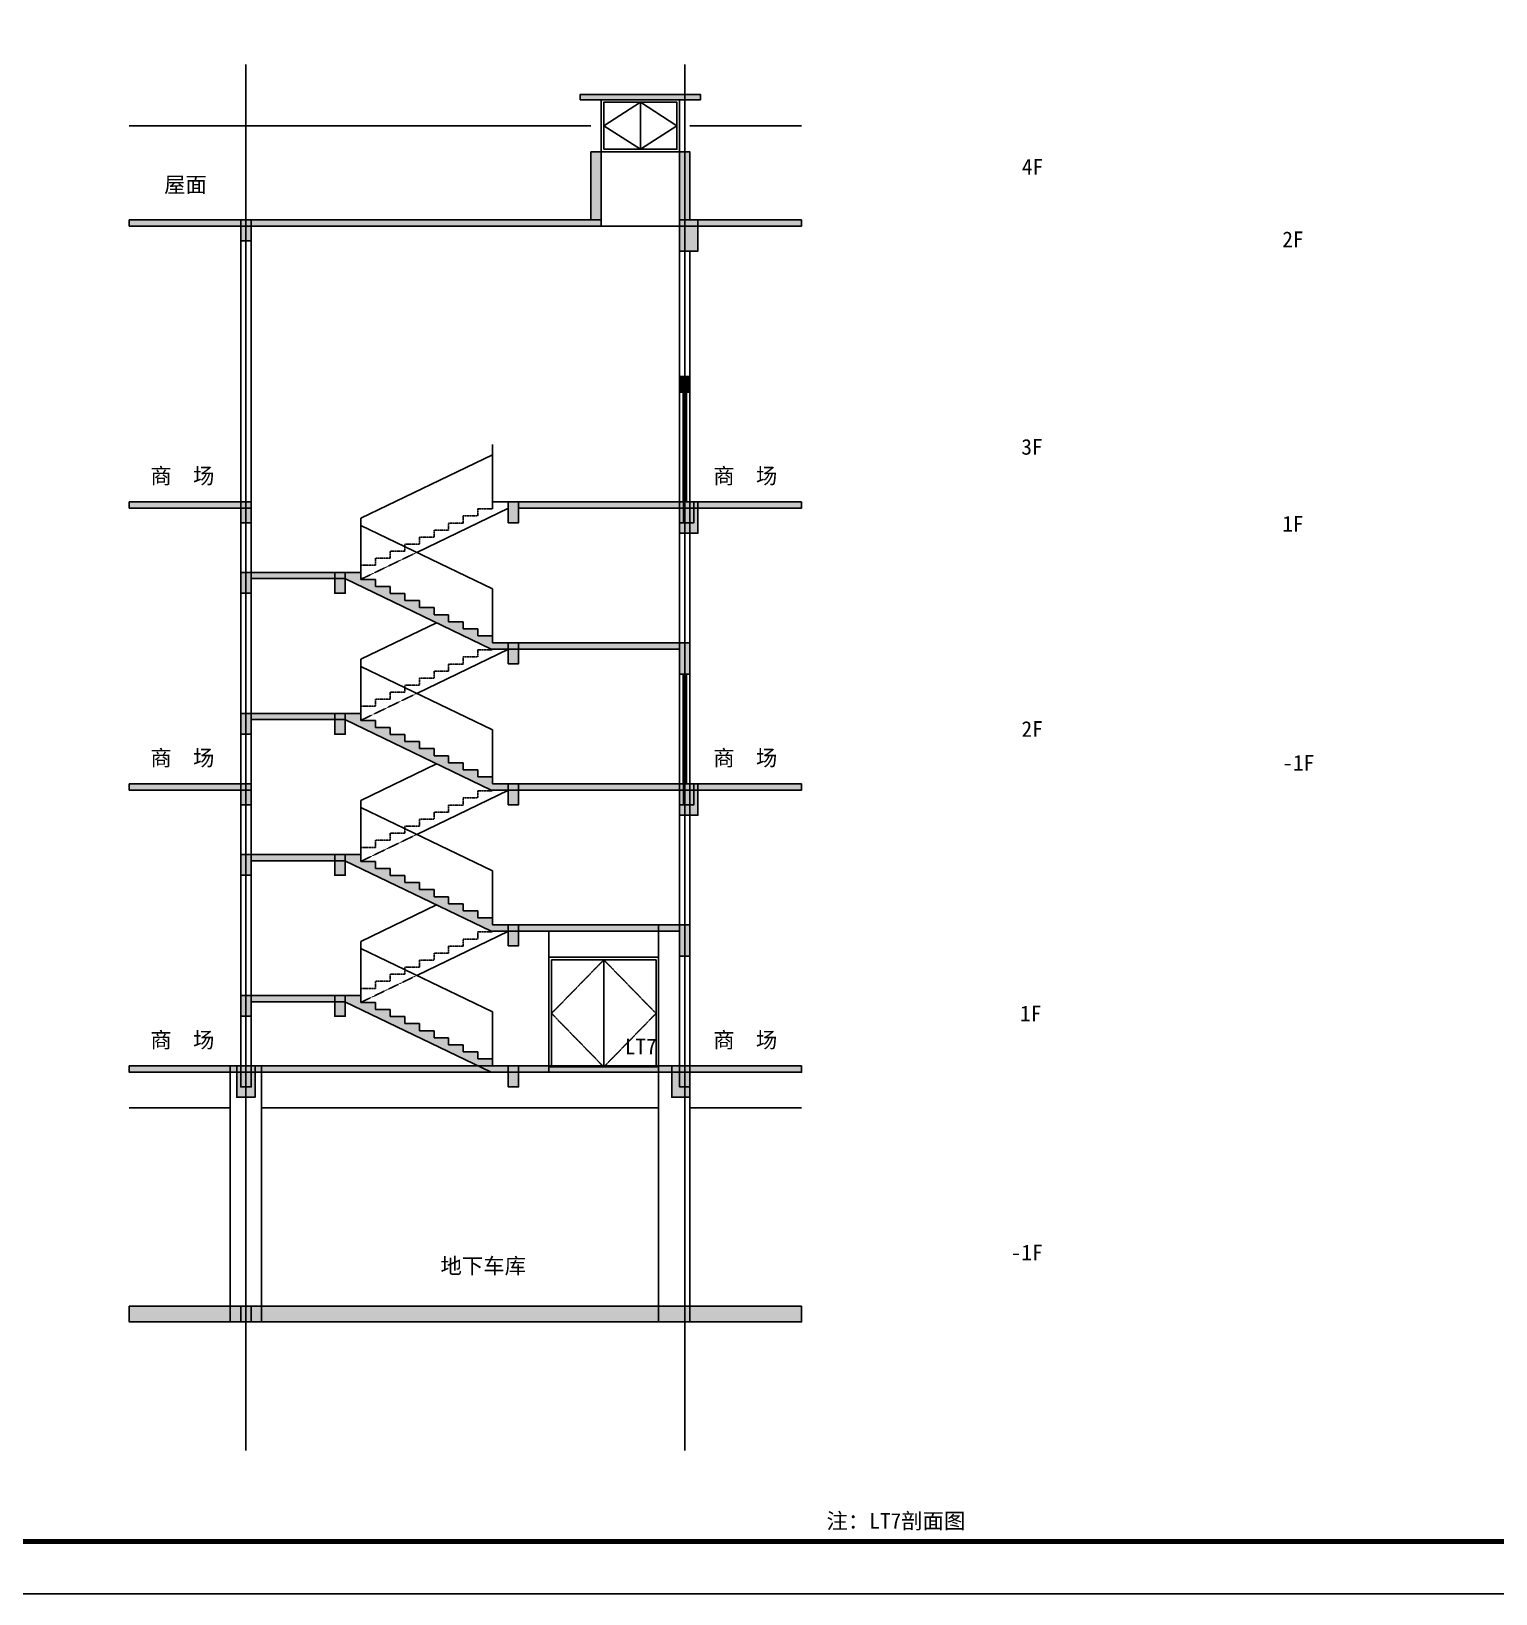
# Model space of a CAD drawing. Extents: x -737978 to 768813, y -372247 to 1140308.
# Drawn here: x -3534 to 24499, y -268610 to -238695 of the extents above; entities that cross this region are included whole.
import ezdxf

# ---------------------------------------------------------------- set-up
doc = ezdxf.new("R2010")
doc.units = 0
doc.header["$LTSCALE"] = 10
doc.header["$MEASUREMENT"] = 0
doc.linetypes.add('DASH', pattern=[0.35, 0.25, -0.1])
doc.layers.get('0').update_dxf_attribs({"linetype": 'CONTINUOUS'})
doc.layers.add('0-面积', color=2, linetype='CONTINUOUS', plot=False)
for name, color, linetype in [('A-WALL-GLAZ', 141, 'CONTINUOUS'), ('AXIS', 3, 'CONTINUOUS'), ('BORDER', 7, 'CONTINUOUS'), ('C-B', 7, 'CONTINUOUS'), ('DIM_LEAD', 3, 'CONTINUOUS'), ('J-COLU-梁柱', 30, 'CONTINUOUS'), ('PUB_HATCH', 8, 'CONTINUOUS'), ('PUB_TITLE', 4, 'CONTINUOUS'), ('S_E_STAIR', 4, 'CONTINUOUS')]:
    doc.layers.add(name, color=color, linetype=linetype)
doc.styles.add('_TCH_DYN', font='')
doc.styles.get('_TCH_DYN').set_extended_font_data('SimSun')

# ---------------------------------------------------------------- blocks, each defined once
blk = doc.blocks.new('A$C035B0F65')
at = {"layer": 'PUB_HATCH'}
blk.add_hatch(color=256, dxfattribs=at).paths.add_polyline_path([(200, 400), (200, 0), (0, 0), (0, 400)])
at = {"layer": 'J-COLU-梁柱'}
blk.add_lwpolyline([(200, 400), (200, 0), (0, 0), (0, 400)], close=True, dxfattribs=at)
blk = doc.blocks.new('A$C74714C7F')
at = {"layer": 'PUB_HATCH'}
blk.add_hatch(color=256, dxfattribs=at).paths.add_polyline_path([(350, 800), (350, 200), (0, 200), (0, 800)])
at = {"layer": 'J-COLU-梁柱'}
blk.add_lwpolyline([(350, 800), (350, 200), (0, 200), (0, 800)], close=True, dxfattribs=at)

msp = doc.modelspace()

# ---------------------------------------------------------------- hatches: boundary and pattern name
at = {"layer": 'C-B'}
h = msp.add_hatch(color=256, dxfattribs=at)
h.dxf.hatch_style = 1
h.paths.add_polyline_path([(9275.7, -240004.5), (6975.7, -240004.5), (6975.7, -239904.5), (9275.7, -239904.5)])
h = msp.add_hatch(color=256, dxfattribs=at)
h.dxf.hatch_style = 1
h.paths.add_polyline_path([(-1658.7, -242304.5), (7375.7, -242304.5), (7375.7, -242424.5), (-1658.7, -242424.5)])
h = msp.add_hatch(color=256, dxfattribs=at)
h.dxf.hatch_style = 1
h.paths.add_polyline_path([(11210.1, -242304.5), (8875.7, -242304.5), (8875.7, -242424.5), (11210.1, -242424.5)])
h = msp.add_hatch(color=256, dxfattribs=at)
h.dxf.hatch_style = 1
h.paths.add_polyline_path([(-1658.7, -247704.5), (675.7, -247704.5), (675.7, -247824.5), (-1658.7, -247824.5)])
h = msp.add_hatch(color=256, dxfattribs=at)
h.dxf.hatch_style = 1
h.paths.add_polyline_path([(11210.1, -247704.5), (8875.7, -247704.5), (8875.7, -247824.5), (11210.1, -247824.5)])
h = msp.add_hatch(color=256, dxfattribs=at)
h.dxf.hatch_style = 1
h.paths.add_polyline_path([(-1658.7, -253104.5), (675.7, -253104.5), (675.7, -253224.5), (-1658.7, -253224.5)])
h = msp.add_hatch(color=256, dxfattribs=at)
h.dxf.hatch_style = 1
h.paths.add_polyline_path([(11210.1, -253104.5), (8875.7, -253104.5), (8875.7, -253224.5), (11210.1, -253224.5)])
h = msp.add_hatch(color=256, dxfattribs=at)
h.dxf.hatch_style = 1
h.paths.add_polyline_path([(-1658.7, -258504.5), (675.7, -258504.5), (675.7, -258624.5), (-1658.7, -258624.5)])
h = msp.add_hatch(color=256, dxfattribs=at)
h.dxf.hatch_style = 1
h.paths.add_polyline_path([(11210.1, -258504.5), (675.7, -258504.5), (675.7, -258624.5), (11210.1, -258624.5)])
h = msp.add_hatch(color=256, dxfattribs=at)
h.dxf.hatch_style = 1
h.paths.add_polyline_path([(11210.1, -263104.5), (-1658.7, -263104.5), (-1658.7, -263404.5), (11210.1, -263404.5)])
at = {"layer": 'PUB_HATCH'}
for points in [[(7175.7, -241004.5), (7175.7, -242304.5), (7375.7, -242304.5), (7375.7, -241004.5)], [(8875.7, -241004.5), (8875.7, -242304.5), (9075.7, -242304.5), (9075.7, -241004.5)], [(8875.7, -245304.5), (8875.7, -245604.5), (9075.7, -245604.5), (9075.7, -245304.5)], [(5791.5, -247704.5), (8875.7, -247704.5), (8875.7, -247824.5), (5795.7, -247824.5)], [(2775.7, -249054.5), (675.7, -249054.5), (675.7, -249174.5), (2775.7, -249174.5)], [(5295.7, -250404.5), (5295.7, -250269.5), (5015.7, -250269.5), (5015.7, -250134.5), (4735.7, -250134.5), (4735.7, -249999.5), (4455.7, -249999.5), (4455.7, -249864.5), (4175.7, -249864.5), (4175.7, -249729.5), (3895.7, -249729.5), (3895.7, -249594.5), (3615.7, -249594.5), (3615.7, -249459.5), (3335.7, -249459.5), (3335.7, -249324.5), (3055.7, -249324.5), (3055.7, -249189.5), (2775.7, -249189.5), (2775.7, -249174.5), (2468.2, -249174.5), (5268.2, -250524.5), (5295.7, -250524.5)], [(8875.7, -250404.5), (8875.7, -250524.5), (5285.3, -250524.5), (5285.3, -250404.5)], [(8875.7, -250404.5), (8875.7, -251004.5), (9075.7, -251004.5), (9075.7, -250404.5)], [(2775.7, -251754.5), (675.7, -251754.5), (675.7, -251874.5), (2775.7, -251874.5)], [(5295.7, -253104.5), (5295.7, -252969.5), (5015.7, -252969.5), (5015.7, -252834.5), (4735.7, -252834.5), (4735.7, -252699.5), (4455.7, -252699.5), (4455.7, -252564.5), (4175.7, -252564.5), (4175.7, -252429.5), (3895.7, -252429.5), (3895.7, -252294.5), (3615.7, -252294.5), (3615.7, -252159.5), (3335.7, -252159.5), (3335.7, -252024.5), (3055.7, -252024.5), (3055.7, -251889.5), (2775.7, -251889.5), (2775.7, -251874.5), (2468.2, -251874.5), (5268.2, -253224.5), (5295.7, -253224.5)], [(8875.7, -253104.5), (8875.7, -253224.5), (5292.3, -253224.5), (5292.3, -253104.5)], [(2775.7, -254454.5), (675.7, -254454.5), (675.7, -254574.5), (2775.7, -254574.5)], [(5295.7, -255804.5), (5295.7, -255669.5), (5015.7, -255669.5), (5015.7, -255534.5), (4735.7, -255534.5), (4735.7, -255399.5), (4455.7, -255399.5), (4455.7, -255264.5), (4175.7, -255264.5), (4175.7, -255129.5), (3895.7, -255129.5), (3895.7, -254994.5), (3615.7, -254994.5), (3615.7, -254859.5), (3335.7, -254859.5), (3335.7, -254724.5), (3055.7, -254724.5), (3055.7, -254589.5), (2775.7, -254589.5), (2775.7, -254574.5), (2468.2, -254574.5), (5268.2, -255924.5), (5295.7, -255924.5)], [(8875.7, -255804.5), (8875.7, -255924.5), (5284.7, -255924.5), (5284.7, -255804.5)], [(8875.7, -255804.5), (8875.7, -256404.5), (9075.7, -256404.5), (9075.7, -255804.5)], [(2775.7, -257154.5), (675.7, -257154.5), (675.7, -257274.5), (2775.7, -257274.5)], [(5295.7, -258504.5), (5295.7, -258369.5), (5015.7, -258369.5), (5015.7, -258234.5), (4735.7, -258234.5), (4735.7, -258099.5), (4455.7, -258099.5), (4455.7, -257964.5), (4175.7, -257964.5), (4175.7, -257829.5), (3895.7, -257829.5), (3895.7, -257694.5), (3615.7, -257694.5), (3615.7, -257559.5), (3335.7, -257559.5), (3335.7, -257424.5), (3055.7, -257424.5), (3055.7, -257289.5), (2775.7, -257289.5), (2775.7, -257274.5), (2468.2, -257274.5), (5268.2, -258624.5), (5295.7, -258624.5)], [(8275.7, -258504.5), (8275.7, -258624.5), (4676.5, -258624.5), (4676.5, -258504.5)], [(5895.7, -258504.5), (8575.7, -258504.5), (8575.7, -258624.5), (5895.7, -258624.5)]]:
    msp.add_hatch(color=256, dxfattribs=at).paths.add_polyline_path(points)

# ---------------------------------------------------------------- linework, layer by layer
for points in [[(8875.7, -245604.5), (8875.7, -247704.5)], [(9075.7, -245604.5), (9075.7, -247704.5)], [(8875.7, -251004.5), (8875.7, -253104.5)], [(9075.7, -251004.5), (9075.7, -253104.5)]]:
    msp.add_lwpolyline(points)
at = {"layer": '0-面积'}
msp.add_lwpolyline([(7375.7, -242424.5), (8875.7, -242424.5)], dxfattribs=at)
at = {"layer": 'A-WALL-GLAZ', "color": 8}
for points in [[(7375.7, -241004.5), (8875.7, -241004.5), (8875.7, -240004.5), (7375.7, -240004.5)], [(7425.7, -240954.5), (8825.7, -240954.5), (8825.7, -240054.5), (7425.7, -240054.5)]]:
    msp.add_lwpolyline(points, close=True, dxfattribs=at)
for points in [[(8125.7, -240054.5), (7425.7, -240504.5), (8125.7, -240954.5), (8825.7, -240504.5), (8125.7, -240054.6)], [(8125.7, -240054.5), (8125.7, -240954.5)]]:
    msp.add_lwpolyline(points, dxfattribs=at)
at = {"layer": 'AXIS'}
for p, q in [((575.7, -263744.5), (575.7, -265868.1)), ((8975.7, -263744.5), (8975.7, -265868.1))]:
    msp.add_line(p, q, dxfattribs=at)
at = {"layer": 'BORDER', "color": 1}
for points in [[(575.7, -239329.3), (575.7, -263744.5)], [(8975.7, -239329.3), (8975.7, -263744.5)]]:
    msp.add_lwpolyline(points, dxfattribs=at)
at = {"layer": 'C-B'}
for p, q in [((7175.7, -240504.5), (-1658.8, -240504.5)), ((11210.1, -240504.5), (9075.7, -240504.5))]:
    msp.add_line(p, q, dxfattribs=at)
for points in [[(8945.7, -245604.5), (8945.7, -247704.5)], [(9005.7, -245604.5), (9005.7, -247704.5)], [(8945.7, -251004.5), (8945.7, -253104.5)], [(9005.7, -251004.5), (9005.7, -253104.5)], [(6375.7, -258624.5), (6375.7, -255924.5)], [(8475.7, -258624.5), (8475.7, -255804.5)], [(275.7, -258504.5), (275.7, -263404.5)], [(875.7, -258504.5), (875.7, -263404.5)], [(8475.7, -258504.5), (8475.7, -258624.5)], [(8475.7, -258504.5), (8475.7, -263404.5)], [(9075.7, -258504.5), (9075.7, -263404.5)], [(-1658.7, -259304.5), (275.7, -259304.5)], [(875.7, -259304.5), (8475.7, -259304.5)], [(9075.7, -259304.5), (11210.1, -259304.5)], [(475.7, -263104.5), (475.7, -263404.5)], [(675.7, -263104.5), (675.7, -263404.5)]]:
    msp.add_lwpolyline(points, dxfattribs=at)
at = {"layer": 'C-B', "color": 8}
for points in [[(8475.7, -258524), (8475.7, -256424), (6375.7, -256424), (6375.7, -258524), (8475.7, -258524)], [(7425.7, -256474), (7425.7, -258524)]]:
    msp.add_lwpolyline(points, dxfattribs=at)
msp.add_lwpolyline([(8425.7, -258524), (8425.7, -256474), (6425.7, -256474), (6425.7, -258524)], close=True, dxfattribs=at)
at = {"layer": 'C-B', "color": 8, "linetype": 'DASH'}
msp.add_lwpolyline([(7425.7, -256474), (8425.7, -257499), (7425.7, -258524), (6425.7, -257499)], close=True, dxfattribs=at)
at = {"layer": 'J-COLU-梁柱'}
for p, q in [((2775.7, -249054.5), (675.7, -249054.5)), ((675.7, -249054.5), (675.7, -249174.5)), ((675.7, -249174.5), (2468.2, -249174.5)), ((5268.2, -250524.5), (2468.2, -249174.5)), ((2775.7, -249189.5), (2775.7, -249054.5)), ((2775.7, -249054.5), (2775.7, -249174.5)), ((3055.7, -249189.5), (2775.7, -249189.5)), ((3055.7, -249324.5), (3055.7, -249189.5)), ((3335.7, -249324.5), (3055.7, -249324.5)), ((3335.7, -249459.5), (3335.7, -249324.5)), ((3615.7, -249459.5), (3335.7, -249459.5)), ((3615.7, -249594.5), (3615.7, -249459.5)), ((3895.7, -249594.5), (3615.7, -249594.5)), ((3895.7, -249729.5), (3895.7, -249594.5)), ((4175.7, -249729.5), (3895.7, -249729.5)), ((4175.7, -249864.5), (4175.7, -249729.5)), ((4455.7, -249864.5), (4175.7, -249864.5)), ((4455.7, -249999.5), (4455.7, -249864.5)), ((4735.7, -249999.5), (4455.7, -249999.5)), ((4735.7, -250134.5), (4735.7, -249999.5)), ((5015.7, -250134.5), (4735.7, -250134.5)), ((5015.7, -250269.5), (5015.7, -250134.5)), ((5295.7, -250269.5), (5015.7, -250269.5)), ((5295.7, -250404.5), (5295.7, -250269.5)), ((5295.7, -250524.5), (5268.2, -250524.5)), ((5295.7, -250404.5), (8875.7, -250404.5)), ((8875.7, -250524.5), (5295.7, -250524.5)), ((8875.7, -250404.5), (8875.7, -250524.5)), ((2775.7, -251754.5), (675.7, -251754.5)), ((675.7, -251754.5), (675.7, -251874.5)), ((675.7, -251874.5), (2468.2, -251874.5)), ((5268.2, -253224.5), (2468.2, -251874.5)), ((2775.7, -251889.5), (2775.7, -251754.5)), ((2775.7, -251754.5), (2775.7, -251874.5)), ((3055.7, -251889.5), (2775.7, -251889.5)), ((3055.7, -252024.5), (3055.7, -251889.5)), ((3335.7, -252024.5), (3055.7, -252024.5)), ((3335.7, -252159.5), (3335.7, -252024.5)), ((3615.7, -252159.5), (3335.7, -252159.5)), ((3615.7, -252294.5), (3615.7, -252159.5)), ((3895.7, -252294.5), (3615.7, -252294.5)), ((3895.7, -252429.5), (3895.7, -252294.5)), ((4175.7, -252429.5), (3895.7, -252429.5)), ((4175.7, -252564.5), (4175.7, -252429.5)), ((4455.7, -252564.5), (4175.7, -252564.5)), ((4455.7, -252699.5), (4455.7, -252564.5)), ((4735.7, -252699.5), (4455.7, -252699.5)), ((4735.7, -252834.5), (4735.7, -252699.5)), ((5015.7, -252834.5), (4735.7, -252834.5)), ((5015.7, -252969.5), (5015.7, -252834.5)), ((5295.7, -252969.5), (5015.7, -252969.5)), ((5295.7, -253104.5), (5295.7, -252969.5)), ((5295.7, -253224.5), (5268.2, -253224.5)), ((5295.7, -253104.5), (8875.7, -253104.5)), ((8875.7, -253224.5), (5295.7, -253224.5)), ((8875.7, -253104.5), (8875.7, -253224.5)), ((2775.7, -254454.5), (675.7, -254454.5)), ((675.7, -254454.5), (675.7, -254574.5)), ((675.7, -254574.5), (2468.2, -254574.5)), ((5268.2, -255924.5), (2468.2, -254574.5)), ((2775.7, -254589.5), (2775.7, -254454.5)), ((2775.7, -254454.5), (2775.7, -254574.5)), ((3055.7, -254589.5), (2775.7, -254589.5)), ((3055.7, -254724.5), (3055.7, -254589.5)), ((3335.7, -254724.5), (3055.7, -254724.5)), ((3335.7, -254859.5), (3335.7, -254724.5)), ((3615.7, -254859.5), (3335.7, -254859.5)), ((3615.7, -254994.5), (3615.7, -254859.5)), ((3895.7, -254994.5), (3615.7, -254994.5)), ((3895.7, -255129.5), (3895.7, -254994.5)), ((4175.7, -255129.5), (3895.7, -255129.5)), ((4175.7, -255264.5), (4175.7, -255129.5)), ((4455.7, -255264.5), (4175.7, -255264.5)), ((4455.7, -255399.5), (4455.7, -255264.5)), ((4735.7, -255399.5), (4455.7, -255399.5)), ((4735.7, -255534.5), (4735.7, -255399.5)), ((5015.7, -255534.5), (4735.7, -255534.5)), ((5015.7, -255669.5), (5015.7, -255534.5)), ((5295.7, -255669.5), (5015.7, -255669.5)), ((5295.7, -255804.5), (5295.7, -255669.5)), ((5295.7, -255924.5), (5268.2, -255924.5)), ((5295.7, -255804.5), (8875.7, -255804.5)), ((8875.7, -255924.5), (5295.7, -255924.5)), ((8875.7, -255804.5), (8875.7, -255924.5)), ((2775.7, -257154.5), (675.7, -257154.5)), ((675.7, -257154.5), (675.7, -257274.5)), ((2775.7, -257289.5), (2775.7, -257154.5)), ((2775.7, -257154.5), (2775.7, -257274.5)), ((675.7, -257274.5), (2468.2, -257274.5)), ((5268.2, -258624.5), (2468.2, -257274.5)), ((3055.7, -257289.5), (2775.7, -257289.5)), ((3055.7, -257424.5), (3055.7, -257289.5)), ((3335.7, -257424.5), (3055.7, -257424.5)), ((3335.7, -257559.5), (3335.7, -257424.5)), ((3615.7, -257559.5), (3335.7, -257559.5)), ((3615.7, -257694.5), (3615.7, -257559.5)), ((3895.7, -257694.5), (3615.7, -257694.5)), ((3895.7, -257829.5), (3895.7, -257694.5)), ((4175.7, -257829.5), (3895.7, -257829.5)), ((4175.7, -257964.5), (4175.7, -257829.5)), ((4455.7, -257964.5), (4175.7, -257964.5)), ((4455.7, -258099.5), (4455.7, -257964.5)), ((4735.7, -258099.5), (4455.7, -258099.5)), ((4735.7, -258234.5), (4735.7, -258099.5)), ((5015.7, -258234.5), (4735.7, -258234.5)), ((5015.7, -258369.5), (5015.7, -258234.5)), ((5295.7, -258369.5), (5015.7, -258369.5)), ((5295.7, -258504.5), (5295.7, -258369.5)), ((5295.7, -258624.5), (5268.2, -258624.5)), ((5295.7, -258504.5), (8875.7, -258504.5)), ((8875.7, -258624.5), (5295.7, -258624.5)), ((8875.7, -258504.5), (8875.7, -258624.5))]:
    msp.add_line(p, q, dxfattribs=at)
for points in [[(9275.7, -240004.5), (6975.7, -240004.5), (6975.7, -239904.5), (9275.7, -239904.5)], [(7175.7, -241004.5), (7175.7, -242304.5), (7375.7, -242304.5), (7375.7, -241004.5)], [(8875.7, -241004.5), (8875.7, -242304.5), (9075.7, -242304.5), (9075.7, -241004.5)], [(-1658.7, -242304.5), (7375.7, -242304.5), (7375.7, -242424.5), (-1658.7, -242424.5)], [(11210.1, -242304.5), (8875.7, -242304.5), (8875.7, -242424.5), (11210.1, -242424.5)], [(8875.7, -245304.5), (8875.7, -245604.5), (9075.7, -245604.5), (9075.7, -245304.5)], [(-1658.7, -247704.5), (675.7, -247704.5), (675.7, -247824.5), (-1658.7, -247824.5)], [(5791.5, -247704.5), (8875.7, -247704.5), (8875.7, -247824.5), (5795.7, -247824.5)], [(11210.1, -247704.5), (8875.7, -247704.5), (8875.7, -247824.5), (11210.1, -247824.5)], [(8875.7, -250404.5), (8875.7, -251004.5), (9075.7, -251004.5), (9075.7, -250404.5)], [(-1658.7, -253104.5), (675.7, -253104.5), (675.7, -253224.5), (-1658.7, -253224.5)], [(11210.1, -253104.5), (8875.7, -253104.5), (8875.7, -253224.5), (11210.1, -253224.5)], [(8875.7, -255804.5), (8875.7, -256404.5), (9075.7, -256404.5), (9075.7, -255804.5)], [(-1658.7, -258504.5), (675.7, -258504.5), (675.7, -258624.5), (-1658.7, -258624.5)], [(11210.1, -258504.5), (675.7, -258504.5), (675.7, -258624.5), (11210.1, -258624.5)], [(11210.1, -263104.5), (-1658.7, -263104.5), (-1658.7, -263404.5), (11210.1, -263404.5)]]:
    msp.add_lwpolyline(points, close=True, dxfattribs=at)
for points in [[(475.7, -242304.5), (475.7, -258904.5)], [(675.7, -242304.5), (675.7, -258904.5)], [(8875.7, -242304.5), (8875.7, -245604.5)], [(9075.7, -245604.5), (9075.7, -242904.5)], [(8875.7, -247704.5), (8875.7, -251004.5)], [(9075.7, -247704.5), (9075.7, -251004.5)], [(8875.7, -253104.5), (8875.7, -258624.5)], [(9075.7, -253104.5), (9075.7, -258624.5)]]:
    msp.add_lwpolyline(points, dxfattribs=at)
at = {"layer": 'PUB_TITLE'}
msp.add_lwpolyline([(-93625.1, -268609.7), (53474.9, -268609.7), (53474.9, -209209.7), (-93625.1, -209209.7)], close=True, dxfattribs=at)
at = {"layer": 'PUB_TITLE', "const_width": 100}
msp.add_lwpolyline([(-91125.1, -267609.7), (52474.9, -267609.7), (52474.9, -210209.7), (-91125.1, -210209.7)], close=True, dxfattribs=at)
at = {"layer": 'S_E_STAIR'}
for p, q in [((5295.7, -247704.5), (5295.7, -246604.5)), ((2775.7, -248019.5), (5295.7, -246804.5)), ((3847.1, -248671.2), (5603.1, -247824.5)), ((2775.7, -249054.5), (2775.7, -248019.5)), ((5295.7, -249369.5), (2775.7, -248154.5)), ((5295.7, -250404.5), (5295.7, -249369.5)), ((2775.7, -250719.5), (4224.2, -250021.2)), ((3847.1, -251371.2), (5603.1, -250524.5)), ((2775.7, -251754.5), (2775.7, -250719.5)), ((5295.7, -252069.5), (2775.7, -250854.5)), ((5295.7, -253104.5), (5295.7, -252069.5)), ((2775.7, -253419.5), (4224.2, -252721.2)), ((3847.1, -254071.2), (5603.1, -253224.5)), ((2775.7, -254454.5), (2775.7, -253419.5)), ((5295.7, -254769.5), (2775.7, -253554.5)), ((5295.7, -255804.5), (5295.7, -254769.5)), ((2775.7, -256119.5), (4224.2, -255421.2)), ((3847.1, -256771.2), (5603.1, -255924.5)), ((2775.7, -257154.5), (2775.7, -256119.5)), ((5295.7, -257469.5), (2775.7, -256254.5))]:
    msp.add_line(p, q, dxfattribs=at)
at = {"layer": 'S_E_STAIR', "linetype": 'DASH'}
for p, q in [((4735.7, -248109.5), (4735.7, -247974.5)), ((4735.7, -247974.5), (5015.7, -247974.5)), ((5015.7, -247974.5), (5015.7, -247839.5)), ((5015.7, -247839.5), (5295.7, -247839.5)), ((4175.7, -248379.5), (4175.7, -248244.5)), ((4175.7, -248244.5), (4455.7, -248244.5)), ((4455.7, -248244.5), (4455.7, -248109.5)), ((4455.7, -248109.5), (4735.7, -248109.5)), ((3615.7, -248649.5), (3615.7, -248514.5)), ((3615.7, -248514.5), (3895.7, -248514.5)), ((3895.7, -248514.5), (3895.7, -248379.5)), ((3895.7, -248379.5), (4175.7, -248379.5)), ((2803.1, -249174.5), (3847.1, -248671.2)), ((3055.7, -248919.5), (3055.7, -248784.5)), ((3055.7, -248784.5), (3335.7, -248784.5)), ((3335.7, -248784.5), (3335.7, -248649.5)), ((3335.7, -248649.5), (3615.7, -248649.5)), ((2775.7, -249054.5), (2775.7, -248919.5)), ((2775.7, -248919.5), (3055.7, -248919.5)), ((2775.7, -249174.5), (2803.1, -249174.5)), ((4735.7, -250809.5), (4735.7, -250674.5)), ((4735.7, -250674.5), (5015.7, -250674.5)), ((5015.7, -250674.5), (5015.7, -250539.5)), ((5015.7, -250539.5), (5295.7, -250539.5)), ((5295.7, -250539.5), (5295.7, -250524.5)), ((4175.7, -251079.5), (4175.7, -250944.5)), ((4175.7, -250944.5), (4455.7, -250944.5)), ((4455.7, -250944.5), (4455.7, -250809.5)), ((4455.7, -250809.5), (4735.7, -250809.5)), ((3615.7, -251349.5), (3615.7, -251214.5)), ((3615.7, -251214.5), (3895.7, -251214.5)), ((3895.7, -251214.5), (3895.7, -251079.5)), ((3895.7, -251079.5), (4175.7, -251079.5)), ((2803.1, -251874.5), (3847.1, -251371.2)), ((3055.7, -251619.5), (3055.7, -251484.5)), ((3055.7, -251484.5), (3335.7, -251484.5)), ((3335.7, -251484.5), (3335.7, -251349.5)), ((3335.7, -251349.5), (3615.7, -251349.5)), ((2775.7, -251754.5), (2775.7, -251619.5)), ((2775.7, -251619.5), (3055.7, -251619.5)), ((2775.7, -251874.5), (2803.1, -251874.5)), ((4735.7, -253509.5), (4735.7, -253374.5)), ((4735.7, -253374.5), (5015.7, -253374.5)), ((5015.7, -253374.5), (5015.7, -253239.5)), ((5015.7, -253239.5), (5295.7, -253239.5)), ((5295.7, -253239.5), (5295.7, -253224.5)), ((4175.7, -253779.5), (4175.7, -253644.5)), ((4175.7, -253644.5), (4455.7, -253644.5)), ((4455.7, -253644.5), (4455.7, -253509.5)), ((4455.7, -253509.5), (4735.7, -253509.5)), ((3615.7, -254049.5), (3615.7, -253914.5)), ((3615.7, -253914.5), (3895.7, -253914.5)), ((3895.7, -253914.5), (3895.7, -253779.5)), ((3895.7, -253779.5), (4175.7, -253779.5)), ((2803.1, -254574.5), (3847.1, -254071.2)), ((3055.7, -254319.5), (3055.7, -254184.5)), ((3055.7, -254184.5), (3335.7, -254184.5)), ((3335.7, -254184.5), (3335.7, -254049.5)), ((3335.7, -254049.5), (3615.7, -254049.5)), ((2775.7, -254454.5), (2775.7, -254319.5)), ((2775.7, -254319.5), (3055.7, -254319.5)), ((2775.7, -254574.5), (2803.1, -254574.5)), ((5015.7, -256074.5), (5015.7, -255939.5)), ((5015.7, -255939.5), (5295.7, -255939.5)), ((5295.7, -255939.5), (5295.7, -255924.5)), ((4175.7, -256479.5), (4175.7, -256344.5)), ((4175.7, -256344.5), (4455.7, -256344.5)), ((4455.7, -256344.5), (4455.7, -256209.5)), ((4455.7, -256209.5), (4735.7, -256209.5)), ((4735.7, -256209.5), (4735.7, -256074.5)), ((4735.7, -256074.5), (5015.7, -256074.5)), ((3615.7, -256749.5), (3615.7, -256614.5)), ((3615.7, -256614.5), (3895.7, -256614.5)), ((3895.7, -256614.5), (3895.7, -256479.5)), ((3895.7, -256479.5), (4175.7, -256479.5)), ((2803.1, -257274.5), (3847.1, -256771.2)), ((3055.7, -257019.5), (3055.7, -256884.5)), ((3055.7, -256884.5), (3335.7, -256884.5)), ((3335.7, -256884.5), (3335.7, -256749.5)), ((3335.7, -256749.5), (3615.7, -256749.5)), ((2775.7, -257154.5), (2775.7, -257019.5)), ((2775.7, -257019.5), (3055.7, -257019.5)), ((2775.7, -257274.5), (2803.1, -257274.5))]:
    msp.add_line(p, q, dxfattribs=at)
at = {"layer": 'S_E_STAIR'}
for points in [[(5595.7, -247704.5), (5295.7, -247704.5), (5295.7, -247839.5)], [(5295.7, -257469.5), (5295.7, -258369.5)]]:
    msp.add_lwpolyline(points, dxfattribs=at)

# ---------------------------------------------------------------- block references
at = {"layer": 'J-COLU-梁柱', "xscale": -1}
for name, p in [('A$C035B0F65', (675.7, -242704.5)), ('A$C74714C7F', (9225.7, -243104.5)), ('A$C035B0F65', (675.7, -248104.5)), ('A$C035B0F65', (5795.7, -248104.5)), ('A$C035B0F65', (9075.7, -248104.5)), ('A$C74714C7F', (9225.7, -248504.5)), ('A$C035B0F65', (9150.7, -248104.5)), ('A$C035B0F65', (675.7, -249454.5)), ('A$C035B0F65', (675.7, -249454.5)), ('A$C035B0F65', (2475.7, -249454.5)), ('A$C035B0F65', (5795.7, -250804.5)), ('A$C035B0F65', (675.7, -252154.5)), ('A$C035B0F65', (2475.7, -252154.5)), ('A$C035B0F65', (675.7, -253504.5)), ('A$C035B0F65', (5795.7, -253504.5)), ('A$C035B0F65', (9075.7, -253504.5)), ('A$C74714C7F', (9225.7, -253904.5)), ('A$C035B0F65', (9150.7, -253504.5)), ('A$C035B0F65', (675.7, -254854.5)), ('A$C035B0F65', (2475.7, -254854.5)), ('A$C035B0F65', (5795.7, -256204.5)), ('A$C035B0F65', (675.7, -257554.5)), ('A$C035B0F65', (2475.7, -257554.5)), ('A$C035B0F65', (675.7, -258904.5)), ('A$C035B0F65', (5795.7, -258904.5)), ('A$C035B0F65', (9075.7, -258904.5))]:
    msp.add_blockref(name, p, dxfattribs=at)
at = {"layer": 'J-COLU-梁柱'}
for p in [(400.7, -259304.5), (8725.7, -259304.5)]:
    msp.add_blockref('A$C74714C7F', p, dxfattribs=at)

# ---------------------------------------------------------------- texts
at = {"layer": 'DIM_LEAD', "color": 0, "linetype": 'Continuous', "style": '_TCH_DYN'}
for s, p in [('4F', (15428.1, -241439)), ('屋面', (-989.7, -241780.3)), ('2F', (20413.4, -242828.5)), ('3F', (15418, -246801.8)), ('商  场', (-1254, -247357)), ('商  场', (9519.9, -247357)), ('1F', (20413.6, -248273.3)), ('2F', (15421.4, -252203.1)), ('商  场', (-1254, -252757)), ('商  场', (9519.9, -252757)), ('-1F', (20414.6, -252851)), ('1F', (15394.5, -257647.9)), ('商  场', (-1254, -258157)), ('商  场', (9519.9, -258157)), ('LT7', (7826.8, -258281.1)), ('-1F', (15215.2, -262225.6)), ('地下车库', (4300.3, -262482.6)), ('注：LT7剖面图', (11688.5, -267365))]:
    msp.add_text(s, height=300, dxfattribs=at).set_placement(p)

doc.saveas('drawing.dxf')
